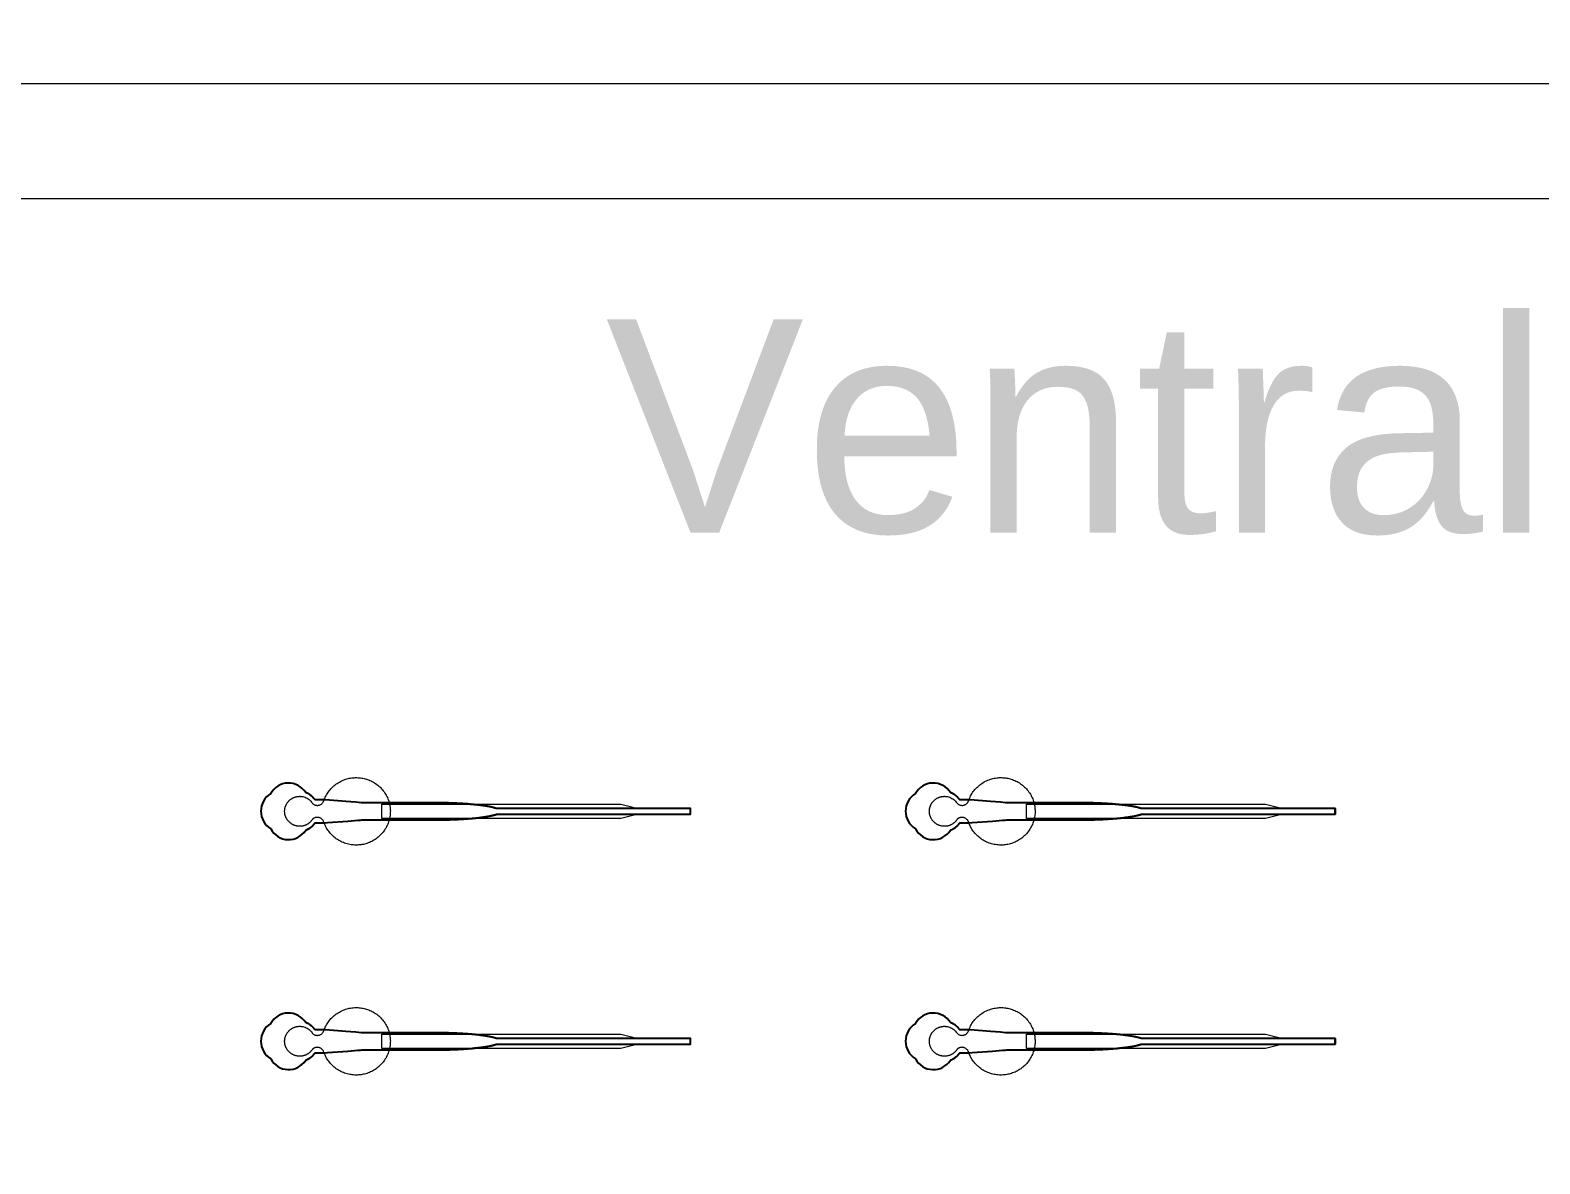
# Model space of a CAD drawing. Header units: inches. Extents: x -52997 to 52003, y -52254 to 52746.
# Drawn here: x -9110 to 4016, y 22476 to 32335 of the extents above; entities that cross this region are included whole.
import ezdxf

# ---------------------------------------------------------------- set-up
doc = ezdxf.new("R2010")
doc.units = ezdxf.units.IN
doc.header["$MEASUREMENT"] = 0
doc.layers.add('1', color=1, linetype='Continuous')
doc.layers.add('2', color=140, linetype='Continuous', lineweight=0)
doc.layers.add('3', color=90, linetype='Continuous', lineweight=0)
doc.styles.get("Standard").update_dxf_attribs({"font": 'Arial.ttf'})

msp = doc.modelspace()

# ---------------------------------------------------------------- linework, layer by layer
at = {"layer": '1'}
for points in [[(-16283, -47486), (0, -47486), (16283, -47486, 5.999107)], [(-16250, -47286), (0, -47286), (16250, -47286, 5.986812)], [(-13686, -45486), (0, -45486), (13686, -45486, 6.794322)], [(-6715, 25377), (-6715, 25377), (-6714, 25378), (-6713, 25378), (-6712, 25378), (-6711, 25379), (-6710, 25379), (-6709, 25379), (-6709, 25380), (-6708, 25380), (-6707, 25380), (-6706, 25381), (-6705, 25381), (-6704, 25382), (-6703, 25382), (-6703, 25382), (-6702, 25383), (-6701, 25383), (-6700, 25384), (-6699, 25384), (-6698, 25385), (-6697, 25385), (-6697, 25385), (-6696, 25386), (-6695, 25386), (-6694, 25387), (-6693, 25387), (-6692, 25388), (-6691, 25388), (-6691, 25389), (-6690, 25389), (-6689, 25390), (-6688, 25390), (-6687, 25391), (-6686, 25391), (-6686, 25392), (-6685, 25392), (-6684, 25393), (-6683, 25393), (-6682, 25394), (-6681, 25395), (-6680, 25395), (-6680, 25396), (-6679, 25396), (-6678, 25397), (-6677, 25397), (-6676, 25398), (-6675, 25399), (-6675, 25399), (-6674, 25400), (-6673, 25400), (-6672, 25401), (-6671, 25402), (-6671, 25402), (-6670, 25403), (-6669, 25403), (-6668, 25404), (-6667, 25405), (-6667, 25405), (-6666, 25406), (-6665, 25407), (-6664, 25407), (-6663, 25408), (-6663, 25409), (-6662, 25409), (-6661, 25410), (-6660, 25411), (-6660, 25411), (-6659, 25412), (-6658, 25413), (-6657, 25413), (-6657, 25414), (-6656, 25415), (-6655, 25415), (-6654, 25416), (-6654, 25417), (-6653, 25418), (-6652, 25418), (-6651, 25419), (-6651, 25420), (-6650, 25420), (-6649, 25421), (-6649, 25422), (-6648, 25423), (-6647, 25423), (-6647, 25424), (-6646, 25425), (-6645, 25426), (-6645, 25426), (-6644, 25427), (-6643, 25428), (-6643, 25429), (-6642, 25429), (-6641, 25430), (-6641, 25431), (-6640, 25432), (-6640, 25432), (-6639, 25433), (-6638, 25434), (-6638, 25435), (-6637, 25435), (-6637, 25436), (-6636, 25437), (-6636, 25438), (-6635, 25438), (-6634, 25439), (-6634, 25440), (-6633, 25441), (-6590, 25441), (-6568, 25441), (-6557, 25441), (-6554, 25441), (-6553, 25441), (-6553, 25441), (-6553, 25441), (-6553, 25441), (-6553, 25441), (-6553, 25441), (-6553, 25441), (-6552, 25441), (-6552, 25441), (-6550, 25441), (-6548, 25441), (-6526, 25443), (-6349, 25456), (-6261, 25463), (-6238, 25465), (-6227, 25466), (-6227, 25466), (-6227, 25466), (-6227, 25466), (-6227, 25466), (-6227, 25466), (-6226, 25466), (-5966, 25466), (-5960, 25466), (-5947, 25466), (-5847, 25466), (-5646, 25466), (-5633, 25466), (-5627, 25466), (-5624, 25466), (-5622, 25466), (-5622, 25466), (-5621, 25466), (-5621, 25466), (-5621, 25466), (-5621, 25466), (-5621, 25466), (-5621, 25466), (-5616, 25466), (-5611, 25466), (-5607, 25466), (-5602, 25466), (-5598, 25466), (-5593, 25466), (-5588, 25466), (-5584, 25466), (-5579, 25466), (-5574, 25466), (-5569, 25466), (-5565, 25466), (-5560, 25466), (-5555, 25466), (-5551, 25466), (-5546, 25466), (-5541, 25466), (-5536, 25467), (-5531, 25467), (-5527, 25467), (-5522, 25467), (-5517, 25467), (-5512, 25467), (-5507, 25467), (-5503, 25467), (-5498, 25467), (-5493, 25468), (-5488, 25468), (-5483, 25468), (-5479, 25468), (-5474, 25468), (-5469, 25468), (-5464, 25468), (-5459, 25469), (-5454, 25469), (-5450, 25469), (-5445, 25469), (-5440, 25469), (-5435, 25470), (-5430, 25470), (-5425, 25470), (-5421, 25470), (-5416, 25470), (-5411, 25471), (-5406, 25471), (-5401, 25471), (-5397, 25471), (-5392, 25471), (-5387, 25472), (-5382, 25472), (-5378, 25472), (-5373, 25473), (-5368, 25473), (-5363, 25473), (-5359, 25473), (-5354, 25474), (-5349, 25474), (-5345, 25474), (-5340, 25475), (-5335, 25475), (-5331, 25475), (-5326, 25475), (-5322, 25476), (-5319, 25476), (-5317, 25476), (-5315, 25476), (-5313, 25476), (-5310, 25477), (-5308, 25477), (-5306, 25477), (-5304, 25477), (-5301, 25477), (-5299, 25478), (-5297, 25478), (-5295, 25478), (-5292, 25478), (-5290, 25478), (-5288, 25478), (-5286, 25479), (-5284, 25479), (-5281, 25479), (-5279, 25479), (-5277, 25479), (-5275, 25480), (-5273, 25480), (-5271, 25480), (-5268, 25480), (-5266, 25480), (-5264, 25481), (-5262, 25481), (-5260, 25481), (-5258, 25481), (-5256, 25481), (-5253, 25482), (-5251, 25482), (-5249, 25482), (-5247, 25482), (-5245, 25482), (-5243, 25483), (-5241, 25483), (-5239, 25483), (-5237, 25483), (-5235, 25483), (-5233, 25484), (-5231, 25484), (-5229, 25484), (-5227, 25484), (-5225, 25485), (-5223, 25485), (-5221, 25485), (-5219, 25485), (-5217, 25485), (-5215, 25486), (-5213, 25486), (-5211, 25486), (-5209, 25486), (-5207, 25487), (-5205, 25487), (-5203, 25487), (-5201, 25487), (-5199, 25487), (-5197, 25488), (-5195, 25488), (-5194, 25488), (-5192, 25488), (-5190, 25489), (-5188, 25489), (-5186, 25489), (-5184, 25489), (-5182, 25490), (-5181, 25490), (-5179, 25490), (-5177, 25490), (-5175, 25491), (-5173, 25491), (-5172, 25491), (-5170, 25491), (-5168, 25492), (-5166, 25492), (-5165, 25492), (-5163, 25492), (-5161, 25493), (-5159, 25493), (-5158, 25493), (-5156, 25493), (-5154, 25494), (-5153, 25494), (-5151, 25494), (-5149, 25494), (-5148, 25495), (-5146, 25495), (-5145, 25495), (-5143, 25496), (-5141, 25496), (-5140, 25496), (-5138, 25496), (-5137, 25497), (-5135, 25497), (-5133, 25497), (-5132, 25497), (-5130, 25498), (-5129, 25498), (-5127, 25498), (-5126, 25498), (-5124, 25499), (-5123, 25499), (-5121, 25499), (-5120, 25500), (-5118, 25500), (-5117, 25500), (-5116, 25500), (-5114, 25501), (-5113, 25501), (-5111, 25501), (-5110, 25502), (-5109, 25502), (-5107, 25502), (-5106, 25502), (-5105, 25503), (-5103, 25503), (-5102, 25503), (-5101, 25504), (-5099, 25504), (-5098, 25504), (-5097, 25504), (-5095, 25505), (-5094, 25505), (-5093, 25505), (-5092, 25506), (-5090, 25506), (-5089, 25506), (-5088, 25506), (-5087, 25507), (-5086, 25507), (-5085, 25507), (-5083, 25508), (-5082, 25508), (-5081, 25508), (-5080, 25508), (-5079, 25509), (-5078, 25509), (-5077, 25509), (-5076, 25510), (-5074, 25510), (-5073, 25510), (-5072, 25511), (-5071, 25511), (-5070, 25511), (-5069, 25511), (-5068, 25512), (-5067, 25512), (-5066, 25512), (-5065, 25513), (-5064, 25513), (-5063, 25513), (-5062, 25513), (-5062, 25514), (-5061, 25514), (-5060, 25514), (-5059, 25515), (-5058, 25515), (-5057, 25515), (-5056, 25516), (-3370, 25516), (-3370, 25566), (-5056, 25566), (-5056, 25566), (-5057, 25566), (-5058, 25566), (-5058, 25567), (-5059, 25567), (-5060, 25567), (-5061, 25568), (-5062, 25568), (-5063, 25568), (-5064, 25569), (-5065, 25569), (-5066, 25569), (-5067, 25569), (-5068, 25570), (-5069, 25570), (-5070, 25570), (-5071, 25571), (-5072, 25571), (-5073, 25571), (-5074, 25572), (-5075, 25572), (-5076, 25572), (-5077, 25572), (-5078, 25573), (-5080, 25573), (-5081, 25573), (-5082, 25574), (-5083, 25574), (-5084, 25574), (-5085, 25575), (-5087, 25575), (-5088, 25575), (-5089, 25575), (-5090, 25576), (-5091, 25576), (-5093, 25576), (-5094, 25577), (-5095, 25577), (-5096, 25577), (-5098, 25577), (-5099, 25578), (-5100, 25578), (-5102, 25578), (-5103, 25579), (-5104, 25579), (-5106, 25579), (-5107, 25579), (-5108, 25580), (-5110, 25580), (-5111, 25580), (-5112, 25581), (-5114, 25581), (-5115, 25581), (-5117, 25581), (-5118, 25582), (-5120, 25582), (-5121, 25582), (-5123, 25582), (-5124, 25583), (-5125, 25583), (-5127, 25583), (-5128, 25584), (-5130, 25584), (-5132, 25584), (-5133, 25584), (-5135, 25585), (-5136, 25585), (-5138, 25585), (-5139, 25585), (-5141, 25586), (-5143, 25586), (-5144, 25586), (-5146, 25587), (-5147, 25587), (-5149, 25587), (-5151, 25587), (-5152, 25588), (-5154, 25588), (-5156, 25588), (-5157, 25588), (-5159, 25589), (-5161, 25589), (-5163, 25589), (-5164, 25589), (-5166, 25590), (-5168, 25590), (-5170, 25590), (-5171, 25590), (-5173, 25591), (-5175, 25591), (-5177, 25591), (-5178, 25591), (-5180, 25592), (-5182, 25592), (-5184, 25592), (-5186, 25592), (-5188, 25593), (-5189, 25593), (-5191, 25593), (-5193, 25593), (-5195, 25594), (-5197, 25594), (-5199, 25594), (-5201, 25594), (-5203, 25595), (-5205, 25595), (-5207, 25595), (-5208, 25595), (-5210, 25595), (-5212, 25596), (-5214, 25596), (-5216, 25596), (-5218, 25596), (-5220, 25597), (-5222, 25597), (-5224, 25597), (-5226, 25597), (-5228, 25597), (-5230, 25598), (-5232, 25598), (-5234, 25598), (-5236, 25598), (-5238, 25599), (-5241, 25599), (-5243, 25599), (-5245, 25599), (-5247, 25599), (-5249, 25600), (-5251, 25600), (-5253, 25600), (-5255, 25600), (-5257, 25600), (-5259, 25601), (-5262, 25601), (-5264, 25601), (-5266, 25601), (-5268, 25601), (-5270, 25602), (-5272, 25602), (-5274, 25602), (-5277, 25602), (-5279, 25602), (-5281, 25603), (-5283, 25603), (-5285, 25603), (-5288, 25603), (-5290, 25603), (-5292, 25603), (-5294, 25604), (-5296, 25604), (-5299, 25604), (-5301, 25604), (-5303, 25604), (-5305, 25605), (-5308, 25605), (-5310, 25605), (-5312, 25605), (-5314, 25605), (-5317, 25605), (-5319, 25606), (-5323, 25606), (-5328, 25606), (-5333, 25607), (-5337, 25607), (-5342, 25607), (-5346, 25607), (-5351, 25608), (-5356, 25608), (-5360, 25608), (-5365, 25609), (-5370, 25609), (-5374, 25609), (-5379, 25609), (-5384, 25610), (-5389, 25610), (-5393, 25610), (-5398, 25610), (-5403, 25611), (-5408, 25611), (-5412, 25611), (-5417, 25611), (-5422, 25612), (-5427, 25612), (-5432, 25612), (-5436, 25612), (-5441, 25612), (-5446, 25613), (-5451, 25613), (-5456, 25613), (-5460, 25613), (-5465, 25613), (-5470, 25613), (-5475, 25614), (-5480, 25614), (-5484, 25614), (-5489, 25614), (-5494, 25614), (-5499, 25614), (-5504, 25614), (-5508, 25614), (-5513, 25615), (-5518, 25615), (-5523, 25615), (-5528, 25615), (-5532, 25615), (-5537, 25615), (-5542, 25615), (-5547, 25615), (-5551, 25615), (-5556, 25615), (-5561, 25615), (-5565, 25615), (-5570, 25616), (-5575, 25616), (-5579, 25616), (-5584, 25616), (-5589, 25616), (-5593, 25616), (-5598, 25616), (-5603, 25616), (-5607, 25616), (-5610, 25616), (-5610, 25616), (-5610, 25616), (-5611, 25616), (-5611, 25616), (-5612, 25616), (-5619, 25616), (-5631, 25616), (-5682, 25616), (-5886, 25616), (-5937, 25616), (-5963, 25616), (-5969, 25616), (-5971, 25616), (-6227, 25616), (-6227, 25616), (-6227, 25616), (-6227, 25616), (-6227, 25616), (-6227, 25616), (-6227, 25616), (-6229, 25616), (-6234, 25616), (-6279, 25620), (-6367, 25627), (-6544, 25640), (-6549, 25640), (-6552, 25641), (-6553, 25641), (-6553, 25641), (-6553, 25641), (-6553, 25641), (-6553, 25641), (-6553, 25641), (-6553, 25641), (-6553, 25641), (-6553, 25641), (-6556, 25641), (-6561, 25641), (-6572, 25641), (-6594, 25641), (-6616, 25641), (-6627, 25641), (-6632, 25641), (-6633, 25641), (-6633, 25641), (-6633, 25641), (-6633, 25641), (-6633, 25641), (-6633, 25641), (-6633, 25641), (-6634, 25641), (-6635, 25643), (-6635, 25644), (-6636, 25645), (-6637, 25646), (-6638, 25647), (-6639, 25648), (-6640, 25649), (-6640, 25650), (-6641, 25651), (-6642, 25653), (-6643, 25654), (-6644, 25655), (-6645, 25656), (-6646, 25657), (-6647, 25658), (-6648, 25659), (-6649, 25660), (-6650, 25661), (-6651, 25662), (-6652, 25663), (-6653, 25664), (-6654, 25665), (-6655, 25667), (-6656, 25668), (-6658, 25669), (-6659, 25670), (-6660, 25671), (-6661, 25672), (-6662, 25673), (-6663, 25674), (-6664, 25675), (-6666, 25676), (-6667, 25677), (-6668, 25678), (-6669, 25678), (-6670, 25679), (-6672, 25680), (-6673, 25681), (-6674, 25682), (-6675, 25683), (-6677, 25684), (-6678, 25685), (-6679, 25686), (-6680, 25687), (-6682, 25688), (-6683, 25688), (-6684, 25689), (-6686, 25690), (-6687, 25691), (-6688, 25692), (-6690, 25692), (-6691, 25693), (-6692, 25694), (-6694, 25695), (-6695, 25695), (-6697, 25696), (-6698, 25697), (-6699, 25698), (-6701, 25698), (-6702, 25699), (-6704, 25700), (-6705, 25700), (-6706, 25701), (-6708, 25702), (-6709, 25702), (-6711, 25703), (-6712, 25703), (-6714, 25704), (-6715, 25704, 0.576044), (-7019, 25695, 0.560065), (-7019, 25389, 0.578435)], [(-1109, 25377), (-1109, 25377), (-1108, 25378), (-1107, 25378), (-1106, 25378), (-1105, 25379), (-1104, 25379), (-1104, 25379), (-1103, 25380), (-1102, 25380), (-1101, 25380), (-1100, 25381), (-1099, 25381), (-1098, 25382), (-1098, 25382), (-1097, 25382), (-1096, 25383), (-1095, 25383), (-1094, 25384), (-1093, 25384), (-1092, 25385), (-1092, 25385), (-1091, 25385), (-1090, 25386), (-1089, 25386), (-1088, 25387), (-1087, 25387), (-1086, 25388), (-1086, 25388), (-1085, 25389), (-1084, 25389), (-1083, 25390), (-1082, 25390), (-1081, 25391), (-1080, 25391), (-1080, 25392), (-1079, 25392), (-1078, 25393), (-1077, 25393), (-1076, 25394), (-1075, 25395), (-1075, 25395), (-1074, 25396), (-1073, 25396), (-1072, 25397), (-1071, 25397), (-1070, 25398), (-1070, 25399), (-1069, 25399), (-1068, 25400), (-1067, 25400), (-1066, 25401), (-1065, 25402), (-1065, 25402), (-1064, 25403), (-1063, 25403), (-1062, 25404), (-1061, 25405), (-1061, 25405), (-1060, 25406), (-1059, 25407), (-1058, 25407), (-1058, 25408), (-1057, 25409), (-1056, 25409), (-1055, 25410), (-1054, 25411), (-1054, 25411), (-1053, 25412), (-1052, 25413), (-1051, 25413), (-1051, 25414), (-1050, 25415), (-1049, 25415), (-1048, 25416), (-1048, 25417), (-1047, 25418), (-1046, 25418), (-1046, 25419), (-1045, 25420), (-1044, 25420), (-1044, 25421), (-1043, 25422), (-1042, 25423), (-1041, 25423), (-1041, 25424), (-1040, 25425), (-1039, 25426), (-1039, 25426), (-1038, 25427), (-1038, 25428), (-1037, 25429), (-1036, 25429), (-1036, 25430), (-1035, 25431), (-1034, 25432), (-1034, 25432), (-1033, 25433), (-1033, 25434), (-1032, 25435), (-1031, 25435), (-1031, 25436), (-1030, 25437), (-1030, 25438), (-1029, 25438), (-1029, 25439), (-1028, 25440), (-1027, 25441), (-984, 25441), (-962, 25441), (-951, 25441), (-948, 25441), (-947, 25441), (-947, 25441), (-947, 25441), (-947, 25441), (-947, 25441), (-947, 25441), (-947, 25441), (-947, 25441), (-946, 25441), (-945, 25441), (-942, 25441), (-920, 25443), (-743, 25456), (-655, 25463), (-633, 25465), (-622, 25466), (-621, 25466), (-621, 25466), (-621, 25466), (-621, 25466), (-621, 25466), (-621, 25466), (-360, 25466), (-354, 25466), (-341, 25466), (-241, 25466), (-40, 25466), (-27, 25466), (-21, 25466), (-18, 25466), (-16, 25466), (-16, 25466), (-16, 25466), (-15, 25466), (-15, 25466), (-15, 25466), (-15, 25466), (-15, 25466), (-10, 25466), (-6, 25466), (-1, 25466), (4, 25466), (8, 25466), (13, 25466), (18, 25466), (22, 25466), (27, 25466), (32, 25466), (36, 25466), (41, 25466), (46, 25466), (51, 25466), (55, 25466), (60, 25466), (65, 25466), (70, 25467), (74, 25467), (79, 25467), (84, 25467), (89, 25467), (94, 25467), (98, 25467), (103, 25467), (108, 25467), (113, 25468), (118, 25468), (123, 25468), (127, 25468), (132, 25468), (137, 25468), (142, 25468), (147, 25469), (152, 25469), (156, 25469), (161, 25469), (166, 25469), (171, 25470), (176, 25470), (180, 25470), (185, 25470), (190, 25470), (195, 25471), (200, 25471), (204, 25471), (209, 25471), (214, 25471), (219, 25472), (224, 25472), (228, 25472), (233, 25473), (238, 25473), (242, 25473), (247, 25473), (252, 25474), (256, 25474), (261, 25474), (266, 25475), (270, 25475), (275, 25475), (280, 25475), (284, 25476), (286, 25476), (289, 25476), (291, 25476), (293, 25476), (296, 25477), (298, 25477), (300, 25477), (302, 25477), (304, 25477), (307, 25478), (309, 25478), (311, 25478), (313, 25478), (316, 25478), (318, 25478), (320, 25479), (322, 25479), (324, 25479), (327, 25479), (329, 25479), (331, 25480), (333, 25480), (335, 25480), (337, 25480), (340, 25480), (342, 25481), (344, 25481), (346, 25481), (348, 25481), (350, 25481), (352, 25482), (354, 25482), (357, 25482), (359, 25482), (361, 25482), (363, 25483), (365, 25483), (367, 25483), (369, 25483), (371, 25483), (373, 25484), (375, 25484), (377, 25484), (379, 25484), (381, 25485), (383, 25485), (385, 25485), (387, 25485), (389, 25485), (391, 25486), (393, 25486), (395, 25486), (397, 25486), (399, 25487), (401, 25487), (403, 25487), (405, 25487), (407, 25487), (409, 25488), (410, 25488), (412, 25488), (414, 25488), (416, 25489), (418, 25489), (420, 25489), (422, 25489), (423, 25490), (425, 25490), (427, 25490), (429, 25490), (431, 25491), (432, 25491), (434, 25491), (436, 25491), (438, 25492), (439, 25492), (441, 25492), (443, 25492), (445, 25493), (446, 25493), (448, 25493), (450, 25493), (451, 25494), (453, 25494), (455, 25494), (456, 25494), (458, 25495), (460, 25495), (461, 25495), (463, 25496), (465, 25496), (466, 25496), (468, 25496), (469, 25497), (471, 25497), (472, 25497), (474, 25497), (476, 25498), (477, 25498), (479, 25498), (480, 25498), (482, 25499), (483, 25499), (484, 25499), (486, 25500), (487, 25500), (489, 25500), (490, 25500), (492, 25501), (493, 25501), (494, 25501), (496, 25502), (497, 25502), (499, 25502), (500, 25502), (501, 25503), (503, 25503), (504, 25503), (505, 25504), (507, 25504), (508, 25504), (509, 25504), (510, 25505), (512, 25505), (513, 25505), (514, 25506), (515, 25506), (517, 25506), (518, 25506), (519, 25507), (520, 25507), (521, 25507), (523, 25508), (524, 25508), (525, 25508), (526, 25508), (527, 25509), (528, 25509), (529, 25509), (530, 25510), (531, 25510), (532, 25510), (534, 25511), (535, 25511), (536, 25511), (537, 25511), (538, 25512), (539, 25512), (540, 25512), (541, 25513), (542, 25513), (542, 25513), (543, 25513), (544, 25514), (545, 25514), (546, 25514), (547, 25515), (548, 25515), (549, 25515), (550, 25516), (2236, 25516), (2236, 25566), (550, 25566), (550, 25566), (549, 25566), (548, 25566), (547, 25567), (547, 25567), (546, 25567), (545, 25568), (544, 25568), (543, 25568), (542, 25569), (541, 25569), (540, 25569), (539, 25569), (538, 25570), (537, 25570), (536, 25570), (535, 25571), (534, 25571), (533, 25571), (532, 25572), (531, 25572), (530, 25572), (529, 25572), (527, 25573), (526, 25573), (525, 25573), (524, 25574), (523, 25574), (522, 25574), (521, 25575), (519, 25575), (518, 25575), (517, 25575), (516, 25576), (515, 25576), (513, 25576), (512, 25577), (511, 25577), (510, 25577), (508, 25577), (507, 25578), (506, 25578), (504, 25578), (503, 25579), (502, 25579), (500, 25579), (499, 25579), (498, 25580), (496, 25580), (495, 25580), (493, 25581), (492, 25581), (491, 25581), (489, 25581), (488, 25582), (486, 25582), (485, 25582), (483, 25582), (482, 25583), (480, 25583), (479, 25583), (477, 25584), (476, 25584), (474, 25584), (473, 25584), (471, 25585), (470, 25585), (468, 25585), (467, 25585), (465, 25586), (463, 25586), (462, 25586), (460, 25587), (458, 25587), (457, 25587), (455, 25587), (453, 25588), (452, 25588), (450, 25588), (448, 25588), (447, 25589), (445, 25589), (443, 25589), (442, 25589), (440, 25590), (438, 25590), (436, 25590), (435, 25590), (433, 25591), (431, 25591), (429, 25591), (427, 25591), (426, 25592), (424, 25592), (422, 25592), (420, 25592), (418, 25593), (416, 25593), (415, 25593), (413, 25593), (411, 25594), (409, 25594), (407, 25594), (405, 25594), (403, 25595), (401, 25595), (399, 25595), (397, 25595), (395, 25595), (394, 25596), (392, 25596), (390, 25596), (388, 25596), (386, 25597), (384, 25597), (382, 25597), (380, 25597), (378, 25597), (376, 25598), (374, 25598), (372, 25598), (369, 25598), (367, 25599), (365, 25599), (363, 25599), (361, 25599), (359, 25599), (357, 25600), (355, 25600), (353, 25600), (351, 25600), (349, 25600), (346, 25601), (344, 25601), (342, 25601), (340, 25601), (338, 25601), (336, 25602), (334, 25602), (331, 25602), (329, 25602), (327, 25602), (325, 25603), (323, 25603), (321, 25603), (318, 25603), (316, 25603), (314, 25603), (312, 25604), (310, 25604), (307, 25604), (305, 25604), (303, 25604), (301, 25605), (298, 25605), (296, 25605), (294, 25605), (292, 25605), (289, 25605), (287, 25606), (282, 25606), (278, 25606), (273, 25607), (269, 25607), (264, 25607), (260, 25607), (255, 25608), (250, 25608), (246, 25608), (241, 25609), (236, 25609), (231, 25609), (227, 25609), (222, 25610), (217, 25610), (213, 25610), (208, 25610), (203, 25611), (198, 25611), (193, 25611), (189, 25611), (184, 25612), (179, 25612), (174, 25612), (169, 25612), (165, 25612), (160, 25613), (155, 25613), (150, 25613), (145, 25613), (141, 25613), (136, 25613), (131, 25614), (126, 25614), (121, 25614), (117, 25614), (112, 25614), (107, 25614), (102, 25614), (97, 25614), (93, 25615), (88, 25615), (83, 25615), (78, 25615), (74, 25615), (69, 25615), (64, 25615), (59, 25615), (55, 25615), (50, 25615), (45, 25615), (40, 25615), (36, 25616), (31, 25616), (26, 25616), (22, 25616), (17, 25616), (12, 25616), (8, 25616), (3, 25616), (-1, 25616), (-4, 25616), (-4, 25616), (-4, 25616), (-5, 25616), (-5, 25616), (-6, 25616), (-13, 25616), (-26, 25616), (-77, 25616), (-280, 25616), (-331, 25616), (-357, 25616), (-363, 25616), (-365, 25616), (-621, 25616), (-621, 25616), (-621, 25616), (-621, 25616), (-621, 25616), (-621, 25616), (-622, 25616), (-623, 25616), (-629, 25616), (-673, 25620), (-761, 25627), (-938, 25640), (-943, 25640), (-946, 25641), (-947, 25641), (-947, 25641), (-947, 25641), (-947, 25641), (-947, 25641), (-947, 25641), (-947, 25641), (-947, 25641), (-947, 25641), (-950, 25641), (-956, 25641), (-967, 25641), (-988, 25641), (-1010, 25641), (-1021, 25641), (-1026, 25641), (-1027, 25641), (-1027, 25641), (-1027, 25641), (-1027, 25641), (-1027, 25641), (-1027, 25641), (-1027, 25641), (-1028, 25641), (-1029, 25643), (-1029, 25644), (-1030, 25645), (-1031, 25646), (-1032, 25647), (-1033, 25648), (-1034, 25649), (-1035, 25650), (-1036, 25651), (-1036, 25653), (-1037, 25654), (-1038, 25655), (-1039, 25656), (-1040, 25657), (-1041, 25658), (-1042, 25659), (-1043, 25660), (-1044, 25661), (-1045, 25662), (-1046, 25663), (-1047, 25664), (-1048, 25665), (-1049, 25667), (-1051, 25668), (-1052, 25669), (-1053, 25670), (-1054, 25671), (-1055, 25672), (-1056, 25673), (-1057, 25674), (-1058, 25675), (-1060, 25676), (-1061, 25677), (-1062, 25678), (-1063, 25678), (-1064, 25679), (-1066, 25680), (-1067, 25681), (-1068, 25682), (-1069, 25683), (-1071, 25684), (-1072, 25685), (-1073, 25686), (-1075, 25687), (-1076, 25688), (-1077, 25688), (-1079, 25689), (-1080, 25690), (-1081, 25691), (-1083, 25692), (-1084, 25692), (-1085, 25693), (-1087, 25694), (-1088, 25695), (-1089, 25695), (-1091, 25696), (-1092, 25697), (-1094, 25698), (-1095, 25698), (-1096, 25699), (-1098, 25700), (-1099, 25700), (-1101, 25701), (-1102, 25702), (-1103, 25702), (-1105, 25703), (-1106, 25703), (-1108, 25704), (-1109, 25704, 0.576044), (-1413, 25695, 0.560065), (-1413, 25389, 0.578435)], [(-6715, 23377), (-6715, 23377), (-6714, 23378), (-6713, 23378), (-6712, 23378), (-6711, 23379), (-6710, 23379), (-6709, 23379), (-6709, 23380), (-6708, 23380), (-6707, 23380), (-6706, 23381), (-6705, 23381), (-6704, 23382), (-6703, 23382), (-6703, 23382), (-6702, 23383), (-6701, 23383), (-6700, 23384), (-6699, 23384), (-6698, 23385), (-6697, 23385), (-6697, 23385), (-6696, 23386), (-6695, 23386), (-6694, 23387), (-6693, 23387), (-6692, 23388), (-6691, 23388), (-6691, 23389), (-6690, 23389), (-6689, 23390), (-6688, 23390), (-6687, 23391), (-6686, 23391), (-6686, 23392), (-6685, 23392), (-6684, 23393), (-6683, 23393), (-6682, 23394), (-6681, 23395), (-6680, 23395), (-6680, 23396), (-6679, 23396), (-6678, 23397), (-6677, 23397), (-6676, 23398), (-6675, 23399), (-6675, 23399), (-6674, 23400), (-6673, 23400), (-6672, 23401), (-6671, 23402), (-6671, 23402), (-6670, 23403), (-6669, 23403), (-6668, 23404), (-6667, 23405), (-6667, 23405), (-6666, 23406), (-6665, 23407), (-6664, 23407), (-6663, 23408), (-6663, 23409), (-6662, 23409), (-6661, 23410), (-6660, 23411), (-6660, 23411), (-6659, 23412), (-6658, 23413), (-6657, 23413), (-6657, 23414), (-6656, 23415), (-6655, 23415), (-6654, 23416), (-6654, 23417), (-6653, 23418), (-6652, 23418), (-6651, 23419), (-6651, 23420), (-6650, 23420), (-6649, 23421), (-6649, 23422), (-6648, 23423), (-6647, 23423), (-6647, 23424), (-6646, 23425), (-6645, 23426), (-6645, 23426), (-6644, 23427), (-6643, 23428), (-6643, 23429), (-6642, 23429), (-6641, 23430), (-6641, 23431), (-6640, 23432), (-6640, 23432), (-6639, 23433), (-6638, 23434), (-6638, 23435), (-6637, 23435), (-6637, 23436), (-6636, 23437), (-6636, 23438), (-6635, 23438), (-6634, 23439), (-6634, 23440), (-6633, 23441), (-6590, 23441), (-6568, 23441), (-6557, 23441), (-6554, 23441), (-6553, 23441), (-6553, 23441), (-6553, 23441), (-6553, 23441), (-6553, 23441), (-6553, 23441), (-6553, 23441), (-6552, 23441), (-6552, 23441), (-6550, 23441), (-6548, 23441), (-6526, 23443), (-6349, 23456), (-6261, 23463), (-6238, 23465), (-6227, 23466), (-6227, 23466), (-6227, 23466), (-6227, 23466), (-6227, 23466), (-6227, 23466), (-6226, 23466), (-5966, 23466), (-5960, 23466), (-5947, 23466), (-5847, 23466), (-5646, 23466), (-5633, 23466), (-5627, 23466), (-5624, 23466), (-5622, 23466), (-5622, 23466), (-5621, 23466), (-5621, 23466), (-5621, 23466), (-5621, 23466), (-5621, 23466), (-5621, 23466), (-5616, 23466), (-5611, 23466), (-5607, 23466), (-5602, 23466), (-5598, 23466), (-5593, 23466), (-5588, 23466), (-5584, 23466), (-5579, 23466), (-5574, 23466), (-5569, 23466), (-5565, 23466), (-5560, 23466), (-5555, 23466), (-5551, 23466), (-5546, 23466), (-5541, 23466), (-5536, 23467), (-5531, 23467), (-5527, 23467), (-5522, 23467), (-5517, 23467), (-5512, 23467), (-5507, 23467), (-5503, 23467), (-5498, 23467), (-5493, 23468), (-5488, 23468), (-5483, 23468), (-5479, 23468), (-5474, 23468), (-5469, 23468), (-5464, 23468), (-5459, 23469), (-5454, 23469), (-5450, 23469), (-5445, 23469), (-5440, 23469), (-5435, 23470), (-5430, 23470), (-5425, 23470), (-5421, 23470), (-5416, 23470), (-5411, 23471), (-5406, 23471), (-5401, 23471), (-5397, 23471), (-5392, 23471), (-5387, 23472), (-5382, 23472), (-5378, 23472), (-5373, 23473), (-5368, 23473), (-5363, 23473), (-5359, 23473), (-5354, 23474), (-5349, 23474), (-5345, 23474), (-5340, 23475), (-5335, 23475), (-5331, 23475), (-5326, 23475), (-5322, 23476), (-5319, 23476), (-5317, 23476), (-5315, 23476), (-5313, 23476), (-5310, 23477), (-5308, 23477), (-5306, 23477), (-5304, 23477), (-5301, 23477), (-5299, 23478), (-5297, 23478), (-5295, 23478), (-5292, 23478), (-5290, 23478), (-5288, 23478), (-5286, 23479), (-5284, 23479), (-5281, 23479), (-5279, 23479), (-5277, 23479), (-5275, 23480), (-5273, 23480), (-5271, 23480), (-5268, 23480), (-5266, 23480), (-5264, 23481), (-5262, 23481), (-5260, 23481), (-5258, 23481), (-5256, 23481), (-5253, 23482), (-5251, 23482), (-5249, 23482), (-5247, 23482), (-5245, 23482), (-5243, 23483), (-5241, 23483), (-5239, 23483), (-5237, 23483), (-5235, 23483), (-5233, 23484), (-5231, 23484), (-5229, 23484), (-5227, 23484), (-5225, 23485), (-5223, 23485), (-5221, 23485), (-5219, 23485), (-5217, 23485), (-5215, 23486), (-5213, 23486), (-5211, 23486), (-5209, 23486), (-5207, 23487), (-5205, 23487), (-5203, 23487), (-5201, 23487), (-5199, 23487), (-5197, 23488), (-5195, 23488), (-5194, 23488), (-5192, 23488), (-5190, 23489), (-5188, 23489), (-5186, 23489), (-5184, 23489), (-5182, 23490), (-5181, 23490), (-5179, 23490), (-5177, 23490), (-5175, 23491), (-5173, 23491), (-5172, 23491), (-5170, 23491), (-5168, 23492), (-5166, 23492), (-5165, 23492), (-5163, 23492), (-5161, 23493), (-5159, 23493), (-5158, 23493), (-5156, 23493), (-5154, 23494), (-5153, 23494), (-5151, 23494), (-5149, 23494), (-5148, 23495), (-5146, 23495), (-5145, 23495), (-5143, 23496), (-5141, 23496), (-5140, 23496), (-5138, 23496), (-5137, 23497), (-5135, 23497), (-5133, 23497), (-5132, 23497), (-5130, 23498), (-5129, 23498), (-5127, 23498), (-5126, 23498), (-5124, 23499), (-5123, 23499), (-5121, 23499), (-5120, 23500), (-5118, 23500), (-5117, 23500), (-5116, 23500), (-5114, 23501), (-5113, 23501), (-5111, 23501), (-5110, 23502), (-5109, 23502), (-5107, 23502), (-5106, 23502), (-5105, 23503), (-5103, 23503), (-5102, 23503), (-5101, 23504), (-5099, 23504), (-5098, 23504), (-5097, 23504), (-5095, 23505), (-5094, 23505), (-5093, 23505), (-5092, 23506), (-5090, 23506), (-5089, 23506), (-5088, 23506), (-5087, 23507), (-5086, 23507), (-5085, 23507), (-5083, 23508), (-5082, 23508), (-5081, 23508), (-5080, 23508), (-5079, 23509), (-5078, 23509), (-5077, 23509), (-5076, 23510), (-5074, 23510), (-5073, 23510), (-5072, 23511), (-5071, 23511), (-5070, 23511), (-5069, 23511), (-5068, 23512), (-5067, 23512), (-5066, 23512), (-5065, 23513), (-5064, 23513), (-5063, 23513), (-5062, 23513), (-5062, 23514), (-5061, 23514), (-5060, 23514), (-5059, 23515), (-5058, 23515), (-5057, 23515), (-5056, 23516), (-3370, 23516), (-3370, 23566), (-5056, 23566), (-5056, 23566), (-5057, 23566), (-5058, 23566), (-5058, 23567), (-5059, 23567), (-5060, 23567), (-5061, 23568), (-5062, 23568), (-5063, 23568), (-5064, 23569), (-5065, 23569), (-5066, 23569), (-5067, 23569), (-5068, 23570), (-5069, 23570), (-5070, 23570), (-5071, 23571), (-5072, 23571), (-5073, 23571), (-5074, 23572), (-5075, 23572), (-5076, 23572), (-5077, 23572), (-5078, 23573), (-5080, 23573), (-5081, 23573), (-5082, 23574), (-5083, 23574), (-5084, 23574), (-5085, 23575), (-5087, 23575), (-5088, 23575), (-5089, 23575), (-5090, 23576), (-5091, 23576), (-5093, 23576), (-5094, 23577), (-5095, 23577), (-5096, 23577), (-5098, 23577), (-5099, 23578), (-5100, 23578), (-5102, 23578), (-5103, 23579), (-5104, 23579), (-5106, 23579), (-5107, 23579), (-5108, 23580), (-5110, 23580), (-5111, 23580), (-5112, 23581), (-5114, 23581), (-5115, 23581), (-5117, 23581), (-5118, 23582), (-5120, 23582), (-5121, 23582), (-5123, 23582), (-5124, 23583), (-5125, 23583), (-5127, 23583), (-5128, 23584), (-5130, 23584), (-5132, 23584), (-5133, 23584), (-5135, 23585), (-5136, 23585), (-5138, 23585), (-5139, 23585), (-5141, 23586), (-5143, 23586), (-5144, 23586), (-5146, 23587), (-5147, 23587), (-5149, 23587), (-5151, 23587), (-5152, 23588), (-5154, 23588), (-5156, 23588), (-5157, 23588), (-5159, 23589), (-5161, 23589), (-5163, 23589), (-5164, 23589), (-5166, 23590), (-5168, 23590), (-5170, 23590), (-5171, 23590), (-5173, 23591), (-5175, 23591), (-5177, 23591), (-5178, 23591), (-5180, 23592), (-5182, 23592), (-5184, 23592), (-5186, 23592), (-5188, 23593), (-5189, 23593), (-5191, 23593), (-5193, 23593), (-5195, 23594), (-5197, 23594), (-5199, 23594), (-5201, 23594), (-5203, 23595), (-5205, 23595), (-5207, 23595), (-5208, 23595), (-5210, 23595), (-5212, 23596), (-5214, 23596), (-5216, 23596), (-5218, 23596), (-5220, 23597), (-5222, 23597), (-5224, 23597), (-5226, 23597), (-5228, 23597), (-5230, 23598), (-5232, 23598), (-5234, 23598), (-5236, 23598), (-5238, 23599), (-5241, 23599), (-5243, 23599), (-5245, 23599), (-5247, 23599), (-5249, 23600), (-5251, 23600), (-5253, 23600), (-5255, 23600), (-5257, 23600), (-5259, 23601), (-5262, 23601), (-5264, 23601), (-5266, 23601), (-5268, 23601), (-5270, 23602), (-5272, 23602), (-5274, 23602), (-5277, 23602), (-5279, 23602), (-5281, 23603), (-5283, 23603), (-5285, 23603), (-5288, 23603), (-5290, 23603), (-5292, 23603), (-5294, 23604), (-5296, 23604), (-5299, 23604), (-5301, 23604), (-5303, 23604), (-5305, 23605), (-5308, 23605), (-5310, 23605), (-5312, 23605), (-5314, 23605), (-5317, 23605), (-5319, 23606), (-5323, 23606), (-5328, 23606), (-5333, 23607), (-5337, 23607), (-5342, 23607), (-5346, 23607), (-5351, 23608), (-5356, 23608), (-5360, 23608), (-5365, 23609), (-5370, 23609), (-5374, 23609), (-5379, 23609), (-5384, 23610), (-5389, 23610), (-5393, 23610), (-5398, 23610), (-5403, 23611), (-5408, 23611), (-5412, 23611), (-5417, 23611), (-5422, 23612), (-5427, 23612), (-5432, 23612), (-5436, 23612), (-5441, 23612), (-5446, 23613), (-5451, 23613), (-5456, 23613), (-5460, 23613), (-5465, 23613), (-5470, 23613), (-5475, 23614), (-5480, 23614), (-5484, 23614), (-5489, 23614), (-5494, 23614), (-5499, 23614), (-5504, 23614), (-5508, 23614), (-5513, 23615), (-5518, 23615), (-5523, 23615), (-5528, 23615), (-5532, 23615), (-5537, 23615), (-5542, 23615), (-5547, 23615), (-5551, 23615), (-5556, 23615), (-5561, 23615), (-5565, 23615), (-5570, 23616), (-5575, 23616), (-5579, 23616), (-5584, 23616), (-5589, 23616), (-5593, 23616), (-5598, 23616), (-5603, 23616), (-5607, 23616), (-5610, 23616), (-5610, 23616), (-5610, 23616), (-5611, 23616), (-5611, 23616), (-5612, 23616), (-5619, 23616), (-5631, 23616), (-5682, 23616), (-5886, 23616), (-5937, 23616), (-5963, 23616), (-5969, 23616), (-5971, 23616), (-6227, 23616), (-6227, 23616), (-6227, 23616), (-6227, 23616), (-6227, 23616), (-6227, 23616), (-6227, 23616), (-6229, 23616), (-6234, 23616), (-6279, 23620), (-6367, 23627), (-6544, 23640), (-6549, 23640), (-6552, 23641), (-6553, 23641), (-6553, 23641), (-6553, 23641), (-6553, 23641), (-6553, 23641), (-6553, 23641), (-6553, 23641), (-6553, 23641), (-6553, 23641), (-6556, 23641), (-6561, 23641), (-6572, 23641), (-6594, 23641), (-6616, 23641), (-6627, 23641), (-6632, 23641), (-6633, 23641), (-6633, 23641), (-6633, 23641), (-6633, 23641), (-6633, 23641), (-6633, 23641), (-6633, 23641), (-6634, 23641), (-6635, 23643), (-6635, 23644), (-6636, 23645), (-6637, 23646), (-6638, 23647), (-6639, 23648), (-6640, 23649), (-6640, 23650), (-6641, 23651), (-6642, 23653), (-6643, 23654), (-6644, 23655), (-6645, 23656), (-6646, 23657), (-6647, 23658), (-6648, 23659), (-6649, 23660), (-6650, 23661), (-6651, 23662), (-6652, 23663), (-6653, 23664), (-6654, 23665), (-6655, 23667), (-6656, 23668), (-6658, 23669), (-6659, 23670), (-6660, 23671), (-6661, 23672), (-6662, 23673), (-6663, 23674), (-6664, 23675), (-6666, 23676), (-6667, 23677), (-6668, 23678), (-6669, 23678), (-6670, 23679), (-6672, 23680), (-6673, 23681), (-6674, 23682), (-6675, 23683), (-6677, 23684), (-6678, 23685), (-6679, 23686), (-6680, 23687), (-6682, 23688), (-6683, 23688), (-6684, 23689), (-6686, 23690), (-6687, 23691), (-6688, 23692), (-6690, 23692), (-6691, 23693), (-6692, 23694), (-6694, 23695), (-6695, 23695), (-6697, 23696), (-6698, 23697), (-6699, 23698), (-6701, 23698), (-6702, 23699), (-6704, 23700), (-6705, 23700), (-6706, 23701), (-6708, 23702), (-6709, 23702), (-6711, 23703), (-6712, 23703), (-6714, 23704), (-6715, 23704, 0.576044), (-7019, 23695, 0.560065), (-7019, 23389, 0.578435)], [(-1109, 23377), (-1109, 23377), (-1108, 23378), (-1107, 23378), (-1106, 23378), (-1105, 23379), (-1104, 23379), (-1104, 23379), (-1103, 23380), (-1102, 23380), (-1101, 23380), (-1100, 23381), (-1099, 23381), (-1098, 23382), (-1098, 23382), (-1097, 23382), (-1096, 23383), (-1095, 23383), (-1094, 23384), (-1093, 23384), (-1092, 23385), (-1092, 23385), (-1091, 23385), (-1090, 23386), (-1089, 23386), (-1088, 23387), (-1087, 23387), (-1086, 23388), (-1086, 23388), (-1085, 23389), (-1084, 23389), (-1083, 23390), (-1082, 23390), (-1081, 23391), (-1080, 23391), (-1080, 23392), (-1079, 23392), (-1078, 23393), (-1077, 23393), (-1076, 23394), (-1075, 23395), (-1075, 23395), (-1074, 23396), (-1073, 23396), (-1072, 23397), (-1071, 23397), (-1070, 23398), (-1070, 23399), (-1069, 23399), (-1068, 23400), (-1067, 23400), (-1066, 23401), (-1065, 23402), (-1065, 23402), (-1064, 23403), (-1063, 23403), (-1062, 23404), (-1061, 23405), (-1061, 23405), (-1060, 23406), (-1059, 23407), (-1058, 23407), (-1058, 23408), (-1057, 23409), (-1056, 23409), (-1055, 23410), (-1054, 23411), (-1054, 23411), (-1053, 23412), (-1052, 23413), (-1051, 23413), (-1051, 23414), (-1050, 23415), (-1049, 23415), (-1048, 23416), (-1048, 23417), (-1047, 23418), (-1046, 23418), (-1046, 23419), (-1045, 23420), (-1044, 23420), (-1044, 23421), (-1043, 23422), (-1042, 23423), (-1041, 23423), (-1041, 23424), (-1040, 23425), (-1039, 23426), (-1039, 23426), (-1038, 23427), (-1038, 23428), (-1037, 23429), (-1036, 23429), (-1036, 23430), (-1035, 23431), (-1034, 23432), (-1034, 23432), (-1033, 23433), (-1033, 23434), (-1032, 23435), (-1031, 23435), (-1031, 23436), (-1030, 23437), (-1030, 23438), (-1029, 23438), (-1029, 23439), (-1028, 23440), (-1027, 23441), (-984, 23441), (-962, 23441), (-951, 23441), (-948, 23441), (-947, 23441), (-947, 23441), (-947, 23441), (-947, 23441), (-947, 23441), (-947, 23441), (-947, 23441), (-947, 23441), (-946, 23441), (-945, 23441), (-942, 23441), (-920, 23443), (-743, 23456), (-655, 23463), (-633, 23465), (-622, 23466), (-621, 23466), (-621, 23466), (-621, 23466), (-621, 23466), (-621, 23466), (-621, 23466), (-360, 23466), (-354, 23466), (-341, 23466), (-241, 23466), (-40, 23466), (-27, 23466), (-21, 23466), (-18, 23466), (-16, 23466), (-16, 23466), (-16, 23466), (-15, 23466), (-15, 23466), (-15, 23466), (-15, 23466), (-15, 23466), (-10, 23466), (-6, 23466), (-1, 23466), (4, 23466), (8, 23466), (13, 23466), (18, 23466), (22, 23466), (27, 23466), (32, 23466), (36, 23466), (41, 23466), (46, 23466), (51, 23466), (55, 23466), (60, 23466), (65, 23466), (70, 23467), (74, 23467), (79, 23467), (84, 23467), (89, 23467), (94, 23467), (98, 23467), (103, 23467), (108, 23467), (113, 23468), (118, 23468), (123, 23468), (127, 23468), (132, 23468), (137, 23468), (142, 23468), (147, 23469), (152, 23469), (156, 23469), (161, 23469), (166, 23469), (171, 23470), (176, 23470), (180, 23470), (185, 23470), (190, 23470), (195, 23471), (200, 23471), (204, 23471), (209, 23471), (214, 23471), (219, 23472), (224, 23472), (228, 23472), (233, 23473), (238, 23473), (242, 23473), (247, 23473), (252, 23474), (256, 23474), (261, 23474), (266, 23475), (270, 23475), (275, 23475), (280, 23475), (284, 23476), (286, 23476), (289, 23476), (291, 23476), (293, 23476), (296, 23477), (298, 23477), (300, 23477), (302, 23477), (304, 23477), (307, 23478), (309, 23478), (311, 23478), (313, 23478), (316, 23478), (318, 23478), (320, 23479), (322, 23479), (324, 23479), (327, 23479), (329, 23479), (331, 23480), (333, 23480), (335, 23480), (337, 23480), (340, 23480), (342, 23481), (344, 23481), (346, 23481), (348, 23481), (350, 23481), (352, 23482), (354, 23482), (357, 23482), (359, 23482), (361, 23482), (363, 23483), (365, 23483), (367, 23483), (369, 23483), (371, 23483), (373, 23484), (375, 23484), (377, 23484), (379, 23484), (381, 23485), (383, 23485), (385, 23485), (387, 23485), (389, 23485), (391, 23486), (393, 23486), (395, 23486), (397, 23486), (399, 23487), (401, 23487), (403, 23487), (405, 23487), (407, 23487), (409, 23488), (410, 23488), (412, 23488), (414, 23488), (416, 23489), (418, 23489), (420, 23489), (422, 23489), (423, 23490), (425, 23490), (427, 23490), (429, 23490), (431, 23491), (432, 23491), (434, 23491), (436, 23491), (438, 23492), (439, 23492), (441, 23492), (443, 23492), (445, 23493), (446, 23493), (448, 23493), (450, 23493), (451, 23494), (453, 23494), (455, 23494), (456, 23494), (458, 23495), (460, 23495), (461, 23495), (463, 23496), (465, 23496), (466, 23496), (468, 23496), (469, 23497), (471, 23497), (472, 23497), (474, 23497), (476, 23498), (477, 23498), (479, 23498), (480, 23498), (482, 23499), (483, 23499), (484, 23499), (486, 23500), (487, 23500), (489, 23500), (490, 23500), (492, 23501), (493, 23501), (494, 23501), (496, 23502), (497, 23502), (499, 23502), (500, 23502), (501, 23503), (503, 23503), (504, 23503), (505, 23504), (507, 23504), (508, 23504), (509, 23504), (510, 23505), (512, 23505), (513, 23505), (514, 23506), (515, 23506), (517, 23506), (518, 23506), (519, 23507), (520, 23507), (521, 23507), (523, 23508), (524, 23508), (525, 23508), (526, 23508), (527, 23509), (528, 23509), (529, 23509), (530, 23510), (531, 23510), (532, 23510), (534, 23511), (535, 23511), (536, 23511), (537, 23511), (538, 23512), (539, 23512), (540, 23512), (541, 23513), (542, 23513), (542, 23513), (543, 23513), (544, 23514), (545, 23514), (546, 23514), (547, 23515), (548, 23515), (549, 23515), (550, 23516), (2236, 23516), (2236, 23566), (550, 23566), (550, 23566), (549, 23566), (548, 23566), (547, 23567), (547, 23567), (546, 23567), (545, 23568), (544, 23568), (543, 23568), (542, 23569), (541, 23569), (540, 23569), (539, 23569), (538, 23570), (537, 23570), (536, 23570), (535, 23571), (534, 23571), (533, 23571), (532, 23572), (531, 23572), (530, 23572), (529, 23572), (527, 23573), (526, 23573), (525, 23573), (524, 23574), (523, 23574), (522, 23574), (521, 23575), (519, 23575), (518, 23575), (517, 23575), (516, 23576), (515, 23576), (513, 23576), (512, 23577), (511, 23577), (510, 23577), (508, 23577), (507, 23578), (506, 23578), (504, 23578), (503, 23579), (502, 23579), (500, 23579), (499, 23579), (498, 23580), (496, 23580), (495, 23580), (493, 23581), (492, 23581), (491, 23581), (489, 23581), (488, 23582), (486, 23582), (485, 23582), (483, 23582), (482, 23583), (480, 23583), (479, 23583), (477, 23584), (476, 23584), (474, 23584), (473, 23584), (471, 23585), (470, 23585), (468, 23585), (467, 23585), (465, 23586), (463, 23586), (462, 23586), (460, 23587), (458, 23587), (457, 23587), (455, 23587), (453, 23588), (452, 23588), (450, 23588), (448, 23588), (447, 23589), (445, 23589), (443, 23589), (442, 23589), (440, 23590), (438, 23590), (436, 23590), (435, 23590), (433, 23591), (431, 23591), (429, 23591), (427, 23591), (426, 23592), (424, 23592), (422, 23592), (420, 23592), (418, 23593), (416, 23593), (415, 23593), (413, 23593), (411, 23594), (409, 23594), (407, 23594), (405, 23594), (403, 23595), (401, 23595), (399, 23595), (397, 23595), (395, 23595), (394, 23596), (392, 23596), (390, 23596), (388, 23596), (386, 23597), (384, 23597), (382, 23597), (380, 23597), (378, 23597), (376, 23598), (374, 23598), (372, 23598), (369, 23598), (367, 23599), (365, 23599), (363, 23599), (361, 23599), (359, 23599), (357, 23600), (355, 23600), (353, 23600), (351, 23600), (349, 23600), (346, 23601), (344, 23601), (342, 23601), (340, 23601), (338, 23601), (336, 23602), (334, 23602), (331, 23602), (329, 23602), (327, 23602), (325, 23603), (323, 23603), (321, 23603), (318, 23603), (316, 23603), (314, 23603), (312, 23604), (310, 23604), (307, 23604), (305, 23604), (303, 23604), (301, 23605), (298, 23605), (296, 23605), (294, 23605), (292, 23605), (289, 23605), (287, 23606), (282, 23606), (278, 23606), (273, 23607), (269, 23607), (264, 23607), (260, 23607), (255, 23608), (250, 23608), (246, 23608), (241, 23609), (236, 23609), (231, 23609), (227, 23609), (222, 23610), (217, 23610), (213, 23610), (208, 23610), (203, 23611), (198, 23611), (193, 23611), (189, 23611), (184, 23612), (179, 23612), (174, 23612), (169, 23612), (165, 23612), (160, 23613), (155, 23613), (150, 23613), (145, 23613), (141, 23613), (136, 23613), (131, 23614), (126, 23614), (121, 23614), (117, 23614), (112, 23614), (107, 23614), (102, 23614), (97, 23614), (93, 23615), (88, 23615), (83, 23615), (78, 23615), (74, 23615), (69, 23615), (64, 23615), (59, 23615), (55, 23615), (50, 23615), (45, 23615), (40, 23615), (36, 23616), (31, 23616), (26, 23616), (22, 23616), (17, 23616), (12, 23616), (8, 23616), (3, 23616), (-1, 23616), (-4, 23616), (-4, 23616), (-4, 23616), (-5, 23616), (-5, 23616), (-6, 23616), (-13, 23616), (-26, 23616), (-77, 23616), (-280, 23616), (-331, 23616), (-357, 23616), (-363, 23616), (-365, 23616), (-621, 23616), (-621, 23616), (-621, 23616), (-621, 23616), (-621, 23616), (-621, 23616), (-622, 23616), (-623, 23616), (-629, 23616), (-673, 23620), (-761, 23627), (-938, 23640), (-943, 23640), (-946, 23641), (-947, 23641), (-947, 23641), (-947, 23641), (-947, 23641), (-947, 23641), (-947, 23641), (-947, 23641), (-947, 23641), (-947, 23641), (-950, 23641), (-956, 23641), (-967, 23641), (-988, 23641), (-1010, 23641), (-1021, 23641), (-1026, 23641), (-1027, 23641), (-1027, 23641), (-1027, 23641), (-1027, 23641), (-1027, 23641), (-1027, 23641), (-1027, 23641), (-1028, 23641), (-1029, 23643), (-1029, 23644), (-1030, 23645), (-1031, 23646), (-1032, 23647), (-1033, 23648), (-1034, 23649), (-1035, 23650), (-1036, 23651), (-1036, 23653), (-1037, 23654), (-1038, 23655), (-1039, 23656), (-1040, 23657), (-1041, 23658), (-1042, 23659), (-1043, 23660), (-1044, 23661), (-1045, 23662), (-1046, 23663), (-1047, 23664), (-1048, 23665), (-1049, 23667), (-1051, 23668), (-1052, 23669), (-1053, 23670), (-1054, 23671), (-1055, 23672), (-1056, 23673), (-1057, 23674), (-1058, 23675), (-1060, 23676), (-1061, 23677), (-1062, 23678), (-1063, 23678), (-1064, 23679), (-1066, 23680), (-1067, 23681), (-1068, 23682), (-1069, 23683), (-1071, 23684), (-1072, 23685), (-1073, 23686), (-1075, 23687), (-1076, 23688), (-1077, 23688), (-1079, 23689), (-1080, 23690), (-1081, 23691), (-1083, 23692), (-1084, 23692), (-1085, 23693), (-1087, 23694), (-1088, 23695), (-1089, 23695), (-1091, 23696), (-1092, 23697), (-1094, 23698), (-1095, 23698), (-1096, 23699), (-1098, 23700), (-1099, 23700), (-1101, 23701), (-1102, 23702), (-1103, 23702), (-1105, 23703), (-1106, 23703), (-1108, 23704), (-1109, 23704, 0.576044), (-1413, 23695, 0.560065), (-1413, 23389, 0.578435)]]:
    msp.add_lwpolyline(points, format="xyb", close=True, dxfattribs=at)
msp.add_circle((-497, 246), 52500, dxfattribs=at)
at = {"layer": '2'}
for points in [[(-16283, -47486), (0, -47486), (16283, -47486, 5.999107)], [(-16250, -47286), (0, -47286), (16250, -47286, 5.986812)], [(-13686, -45486), (0, -45486), (13686, -45486, 6.794322)]]:
    msp.add_lwpolyline(points, format="xyb", close=True, dxfattribs=at)
for points in [[(32592, 31872), (32592, -6375), (-32408, -6375), (-32408, 31872)], [(31592, 30872), (31592, -5375), (-31408, -5375), (-31408, 30872)]]:
    msp.add_lwpolyline(points, close=True, dxfattribs=at)
msp.add_circle((-497, 246), 52500, dxfattribs=at)
for points in [[(-6658, 25470), (-6636, 25493), (-6604, 25488), (-6572, 25483), (-6559, 25454), (-6483, 25213), (-6231, 25251), (-5979, 25288), (-5979, 25541), (-5979, 25793), (-6231, 25831), (-6483, 25869), (-6559, 25628), (-6572, 25599), (-6603, 25594), (-6634, 25588), (-6656, 25610), (-6708, 25693), (-6802, 25667), (-6896, 25641), (-6898, 25543), (-6899, 25445), (-6805, 25417), (-6711, 25388), (-6658, 25470)], [(-1052, 25470), (-1030, 25493), (-998, 25488), (-967, 25483), (-953, 25454), (-878, 25213), (-626, 25251), (-374, 25288), (-373, 25541), (-373, 25793), (-625, 25831), (-877, 25869), (-953, 25628), (-966, 25599), (-997, 25594), (-1028, 25588), (-1050, 25610), (-1102, 25693), (-1196, 25667), (-1291, 25641), (-1292, 25543), (-1293, 25445), (-1199, 25417), (-1105, 25388), (-1052, 25470)], [(-6658, 23470), (-6636, 23493), (-6604, 23488), (-6572, 23483), (-6559, 23454), (-6483, 23213), (-6231, 23251), (-5979, 23288), (-5979, 23541), (-5979, 23793), (-6231, 23831), (-6483, 23869), (-6559, 23628), (-6572, 23599), (-6603, 23594), (-6634, 23588), (-6656, 23610), (-6708, 23693), (-6802, 23667), (-6896, 23641), (-6898, 23543), (-6899, 23445), (-6805, 23417), (-6711, 23388), (-6658, 23470)], [(-1052, 23470), (-1030, 23493), (-998, 23488), (-967, 23483), (-953, 23454), (-878, 23213), (-626, 23251), (-374, 23288), (-373, 23541), (-373, 23793), (-625, 23831), (-877, 23869), (-953, 23628), (-966, 23599), (-997, 23594), (-1028, 23588), (-1050, 23610), (-1102, 23693), (-1196, 23667), (-1291, 23641), (-1292, 23543), (-1293, 23445), (-1199, 23417), (-1105, 23388), (-1052, 23470)]]:
    msp.add_rational_spline(points, [1, 0.884783429184, 1, 0.884783429184, 1, 0.758252289935, 1, 0.758252289935, 1, 0.758252289935, 1, 0.758252289935, 1, 0.888941908896, 1, 0.888941908896, 1, 0.79946124759, 1, 0.79946124759, 1, 0.79946124759, 1, 0.79946124759, 1], degree=2, knots=[0, 0, 0, 0.969535, 0.969535, 1.939069, 1.939069, 3.359405, 3.359405, 4.779741, 4.779741, 6.200078, 6.200078, 7.620414, 7.620414, 8.571947, 8.571947, 9.52348, 9.52348, 10.812277, 10.812277, 12.101074, 12.101074, 13.389871, 13.389871, 14.678668, 14.678668, 14.678668], dxfattribs=at)
at = {"layer": '3'}
for points in [[(-16283, -47486), (0, -47486), (16283, -47486, 5.999107)], [(-16283, -47486), (0, -47486), (16283, -47486, 5.999107)], [(-16250, -47286), (0, -47286), (16250, -47286, 5.986812)], [(-16250, -47286), (0, -47286), (16250, -47286, 5.986812)], [(-13686, -45486), (0, -45486), (13686, -45486, 6.794322)], [(-13686, -45486), (0, -45486), (13686, -45486, 6.794322)]]:
    msp.add_lwpolyline(points, format="xyb", close=True, dxfattribs=at)
for points in [[(-6054, 25603), (-3975, 25603), (-3825, 25566), (-3368, 25566), (-3368, 25516), (-3825, 25516), (-3975, 25478), (-6054, 25478)], [(-448, 25603), (1631, 25603), (1781, 25566), (2238, 25566), (2238, 25516), (1781, 25516), (1631, 25478), (-448, 25478)], [(-6054, 23603), (-3975, 23603), (-3825, 23566), (-3368, 23566), (-3368, 23516), (-3825, 23516), (-3975, 23478), (-6054, 23478)], [(-448, 23603), (1631, 23603), (1781, 23566), (2238, 23566), (2238, 23516), (1781, 23516), (1631, 23478), (-448, 23478)]]:
    msp.add_lwpolyline(points, close=True, dxfattribs=at)
msp.add_circle((-497, 246), 52500, dxfattribs=at)
msp.add_circle((-497, 246), 52500, dxfattribs=at)

# ---------------------------------------------------------------- texts
msp.add_text('Ventral', height=1854, dxfattribs=at).set_placement((-4108, 27966))

doc.saveas('drawing.dxf')
